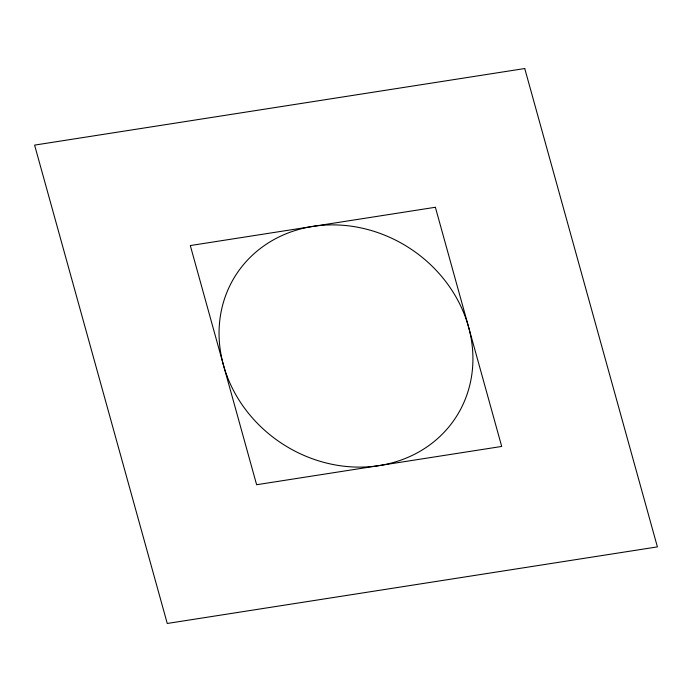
<?xml version="1.0" encoding="UTF-8"?>
<svg xmlns="http://www.w3.org/2000/svg" width="692" height="692" viewBox="0 0 692 692"><rect width="100%" height="100%" fill="white"/><g stroke="black" fill="none" stroke-linecap="round" stroke-linejoin="round"><path stroke-width="1.04" d="M524.744 68.534L34.6 145.112L167.256 623.466L657.4 546.888L524.744 68.534M435.372 207.271L190.3 245.556L256.628 484.729L501.7 446.444L435.372 207.271M227.062 376.137A131.022 116.689 33 0 0 443.892 432.517A131.022 116.689 33 0 0 367.045 229.346A131.022 116.689 33 0 0 227.062 376.137"/></g></svg>
